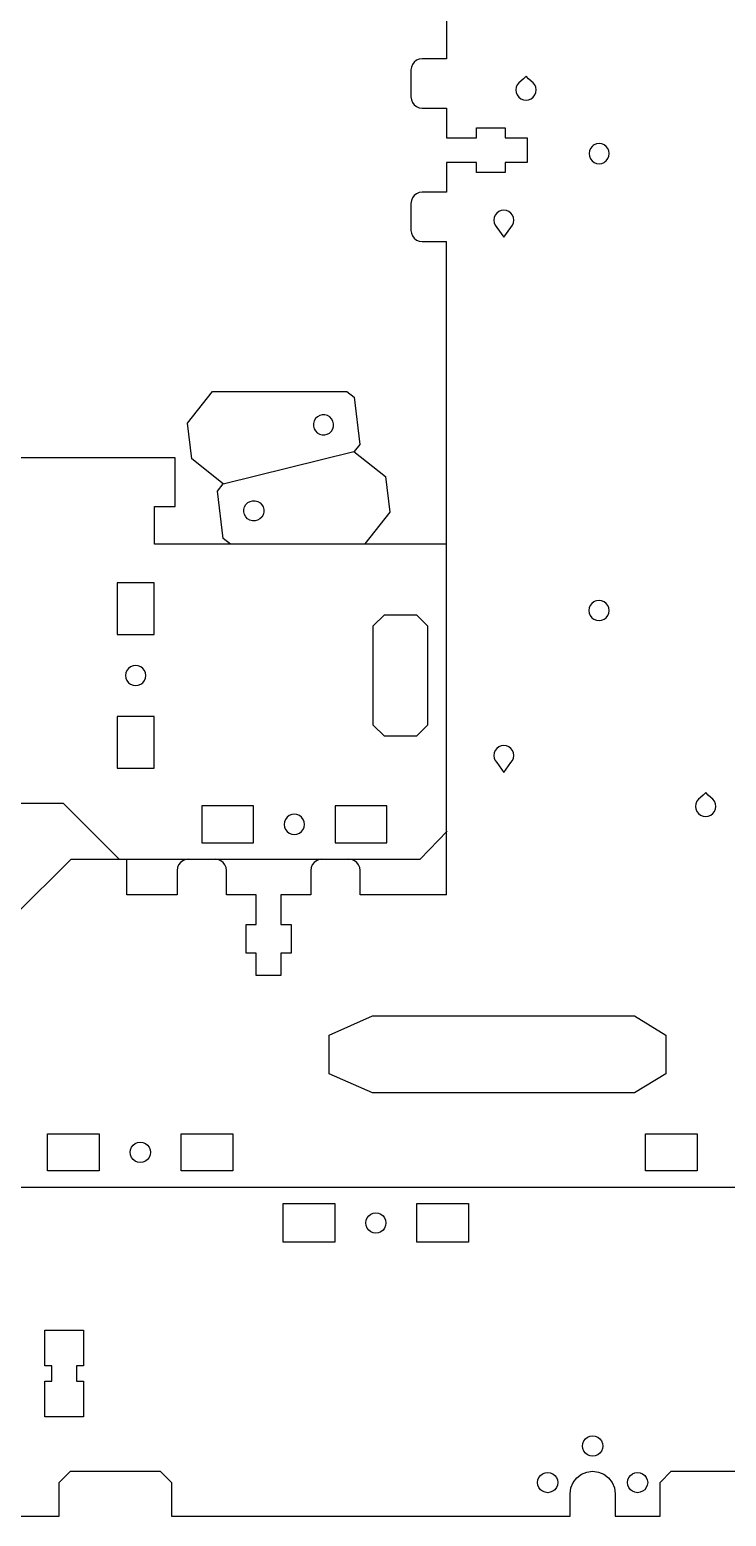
# Model space of a CAD drawing. Extents: x 80 to 899, y 36 to 580.
# Drawn here: x 374.6 to 498.6, y 35.7 to 300.2 of the extents above; entities that cross this region are included whole.
import ezdxf

# ---------------------------------------------------------------- set-up
doc = ezdxf.new("R2010")
doc.units = 0
doc.layers.get('0').update_dxf_attribs({"linetype": 'CONTINUOUS'})

msp = doc.modelspace()

# ---------------------------------------------------------------- linework, layer by layer
at = {"color": 2}
for p, q in [((448.846921, 407.088479), (448.846921, 295.04558)), ((448.846921, 146.243574), (448.846921, 262.51072)), ((396.82027, 208.683517), (396.82027, 215.383472)), ((396.82027, 215.383472), (400.503637, 215.383472)), ((448.906695, 208.683517), (396.82027, 208.683517)), ((106.601592, 162.583846), (380.55284, 162.583846)), ((380.55284, 162.583846), (390.532867, 152.583922)), ((444.1173, 152.583922), (448.915924, 157.583884)), ((390.532867, 152.583922), (444.1173, 152.583922))]:
    msp.add_line(p, q, dxfattribs=at)
at = {"color": 5}
for p, q in [((442.764919, 294.047557), (442.565162, 293.566142)), ((443.082758, 294.460956), (442.764919, 294.047557)), ((443.496975, 294.778146), (443.082758, 294.460956)), ((443.979349, 294.977536), (443.496975, 294.778146)), ((444.496973, 295.04558), (443.979349, 294.977536)), ((448.846921, 295.04558), (444.496973, 295.04558)), ((442.565162, 293.566142), (442.496977, 293.049535)), ((442.496977, 293.049535), (442.496977, 288.259151)), ((442.496977, 288.259151), (442.565162, 287.742543)), ((442.565162, 287.742543), (442.764919, 287.261157)), ((442.764919, 287.261157), (443.082758, 286.847758)), ((443.082758, 286.847758), (443.496975, 286.530568)), ((443.496975, 286.530568), (443.979349, 286.33115)), ((443.979349, 286.33115), (444.496973, 286.263134)), ((444.496973, 286.263134), (448.846921, 286.263134)), ((448.846921, 286.263134), (448.846921, 280.973754)), ((448.846921, 280.973754), (454.146913, 280.973754)), ((454.146913, 280.973754), (454.146913, 282.770155)), ((454.146913, 282.770155), (459.246838, 282.770155)), ((459.246838, 282.770155), (459.246838, 280.973754)), ((459.246838, 280.973754), (463.196792, 280.973754)), ((463.196792, 280.973754), (463.196792, 276.582545)), ((454.146913, 276.582545), (448.846921, 276.582545)), ((448.846921, 276.582545), (448.846921, 271.293136)), ((454.146913, 274.786116), (454.146913, 276.582545)), ((463.196792, 276.582545), (459.246838, 276.582545)), ((459.246838, 276.582545), (459.246838, 274.786116)), ((459.246838, 274.786116), (454.146913, 274.786116)), ((442.764919, 270.295142), (442.565162, 269.813728)), ((443.082758, 270.708513), (442.764919, 270.295142)), ((443.496975, 271.025731), (443.082758, 270.708513)), ((443.979349, 271.225121), (443.496975, 271.025731)), ((444.496973, 271.293136), (443.979349, 271.225121)), ((448.846921, 271.293136), (444.496973, 271.293136)), ((442.565162, 269.813728), (442.496977, 269.29712)), ((442.496977, 269.29712), (442.496977, 264.506736)), ((442.496977, 264.506736), (442.565162, 263.990128)), ((442.565162, 263.990128), (442.764919, 263.508714)), ((442.764919, 263.508714), (443.082758, 263.095343)), ((443.082758, 263.095343), (443.496975, 262.778153)), ((443.496975, 262.778153), (443.979349, 262.578735)), ((443.979349, 262.578735), (444.496973, 262.51072)), ((444.496973, 262.51072), (448.846921, 262.51072)), ((402.722626, 230.202834), (407.127761, 235.838196)), ((407.127761, 235.838196), (426.197792, 235.85075)), ((426.197792, 235.85075), (431.075078, 235.840177)), ((431.075078, 235.840177), (432.368001, 234.825357)), ((432.368001, 234.825357), (433.393354, 226.387516)), ((403.499169, 223.817186), (402.722626, 230.202834)), ((433.393354, 226.387516), (432.392522, 225.130892)), ((409.061323, 219.393801), (403.499169, 223.817186)), ((408.049079, 218.09886), (409.061323, 219.393801)), ((409.074433, 209.661019), (408.049079, 218.09886)), ((410.347098, 208.680667), (409.074433, 209.661019)), ((381.904176, 152.530977), (371.904253, 142.550979)), ((391.904128, 152.530977), (381.904176, 152.530977)), ((391.904128, 146.243574), (391.904128, 152.530977)), ((400.915484, 151.101494), (400.847299, 150.584886)), ((401.115241, 151.58288), (400.915484, 151.101494)), ((401.433079, 151.996279), (401.115241, 151.58288)), ((401.847297, 152.313469), (401.433079, 151.996279)), ((402.329643, 152.512859), (401.847297, 152.313469)), ((402.847267, 152.580874), (402.329643, 152.512859)), ((408.164898, 152.512859), (407.647246, 152.580874)), ((408.647244, 152.313469), (408.164898, 152.512859)), ((409.061461, 151.996279), (408.647244, 152.313469)), ((409.3793, 151.58288), (409.061461, 151.996279)), ((409.579085, 151.101494), (409.3793, 151.58288)), ((409.647242, 150.584886), (409.579085, 151.101494)), ((424.715256, 151.101494), (424.647127, 150.584886)), ((424.915069, 151.58288), (424.715256, 151.101494)), ((425.232908, 151.996279), (424.915069, 151.58288)), ((425.647125, 152.313469), (425.232908, 151.996279)), ((426.129443, 152.512859), (425.647125, 152.313469)), ((426.647095, 152.580874), (426.129443, 152.512859)), ((431.964698, 152.512859), (431.447046, 152.580874)), ((432.447072, 152.313469), (431.964698, 152.512859)), ((432.861233, 151.996279), (432.447072, 152.313469)), ((433.1791, 151.58288), (432.861233, 151.996279)), ((433.378885, 151.101494), (433.1791, 151.58288)), ((433.44707, 150.584886), (433.378885, 151.101494)), ((400.847299, 150.584886), (400.847299, 146.243574)), ((409.647242, 146.243574), (409.647242, 150.584886)), ((424.647127, 150.584886), (424.647127, 146.243574)), ((433.44707, 146.243574), (433.44707, 150.584886)), ((400.847299, 146.243574), (391.904128, 146.243574)), ((414.947178, 146.243574), (409.647242, 146.243574)), ((414.947178, 140.954165), (414.947178, 146.243574)), ((424.647127, 146.243574), (419.347135, 146.243574)), ((419.347135, 146.243574), (419.347135, 140.954165)), ((448.846921, 146.243574), (433.44707, 146.243574)), ((413.147221, 135.864372), (413.147221, 140.954165)), ((413.147221, 140.954165), (414.947178, 140.954165)), ((419.347135, 140.954165), (421.14712, 140.954165)), ((421.14712, 140.954165), (421.14712, 135.864372)), ((414.947178, 135.864372), (413.147221, 135.864372)), ((414.947178, 131.922264), (414.947178, 135.864372)), ((421.14712, 135.864372), (419.347135, 135.864372)), ((419.347135, 135.864372), (419.347135, 131.922264)), ((419.347135, 131.922264), (414.947178, 131.922264)), ((379.843728, 41.662941), (381.843724, 43.662937)), ((381.843724, 43.662937), (397.843721, 43.662937)), ((397.843721, 43.662937), (399.843717, 41.662941)), ((471.379628, 41.662941), (472.015305, 42.491404)), ((472.015305, 42.491404), (472.84374, 43.127053)), ((472.84374, 43.127053), (473.80846, 43.526652)), ((473.80846, 43.526652), (474.843708, 43.662937)), ((474.843708, 43.662937), (475.878984, 43.526652)), ((475.878984, 43.526652), (476.843704, 43.127053)), ((476.843704, 43.127053), (477.672139, 42.491376)), ((477.672139, 42.491376), (478.307816, 41.662941)), ((486.843712, 41.662941), (488.843708, 43.662937)), ((488.843708, 43.662937), (504.843732, 43.662937)), ((379.843728, 35.662924), (379.843728, 41.662941)), ((399.843717, 41.662941), (399.843717, 35.662924)), ((470.843744, 39.662945), (470.980029, 40.69822)), ((470.980029, 40.69822), (471.379628, 41.662941)), ((478.307816, 41.662941), (478.707415, 40.69822)), ((478.707415, 40.69822), (478.8437, 39.662945)), ((486.843712, 35.662924), (486.843712, 41.662941)), ((470.843744, 35.662924), (470.843744, 39.662945)), ((478.8437, 39.662945), (478.8437, 35.662924)), ((308.843758, 35.662924), (379.843728, 35.662924)), ((399.843717, 35.662924), (467.810363, 35.662924)), ((467.810363, 35.662924), (470.843744, 35.662924)), ((478.8437, 35.662924), (486.843712, 35.662924))]:
    msp.add_line(p, q, dxfattribs=at)
at = {"color": 7}
for p, q in [((462.078881, 291.048788), (461.706122, 290.763236)), ((462.512967, 291.489845), (462.078881, 291.048788)), ((462.97886, 291.947976), (462.512967, 291.489845)), ((463.444752, 291.489958), (462.97886, 291.947976)), ((463.878866, 291.049042), (463.444752, 291.489958)), ((464.25171, 290.763602), (463.878866, 291.049042)), ((461.240399, 289.957886), (461.179129, 289.492897)), ((461.179129, 289.492897), (461.240512, 289.027992)), ((461.420118, 290.391126), (461.240399, 289.957886)), ((461.240512, 289.027992), (461.4204, 288.594753)), ((461.706122, 290.763236), (461.420118, 290.391126)), ((461.4204, 288.594753), (461.706517, 288.222728)), ((464.537799, 290.391605), (464.25171, 290.763602)), ((464.252049, 288.223094), (464.538053, 288.595176)), ((464.717687, 289.958366), (464.537799, 290.391605)), ((464.538053, 288.595176), (464.717828, 289.028472)), ((464.779099, 289.493405), (464.717687, 289.958366)), ((464.717828, 289.028472), (464.779099, 289.493405)), ((461.706517, 288.222728), (462.079333, 287.937316)), ((462.079333, 287.937316), (462.513504, 287.757936)), ((462.513504, 287.757936), (462.979368, 287.696778)), ((462.979368, 287.696778), (463.445204, 287.758049)), ((463.445204, 287.758049), (463.879318, 287.93757)), ((463.879318, 287.93757), (464.252049, 288.223094)), ((474.269532, 278.627147), (474.208262, 278.161266)), ((474.208262, 278.161266), (474.269673, 277.695399)), ((474.449308, 279.061298), (474.269532, 278.627147)), ((474.735284, 279.434133), (474.449308, 279.061298)), ((474.959707, 279.606373), (474.735284, 279.434133)), ((474.886075, 279.575862), (474.886075, 279.575862)), ((475.108043, 279.720239), (474.959707, 279.606373)), ((475.542157, 279.900122), (475.108043, 279.720239)), ((476.008021, 279.961522), (475.542157, 279.900122)), ((476.473885, 279.900254), (476.008021, 279.961522)), ((476.908056, 279.720496), (476.473885, 279.900254)), ((477.280872, 279.434497), (476.908056, 279.720496)), ((477.566989, 279.061744), (477.280872, 279.434497)), ((477.746877, 278.627646), (477.566989, 279.061744)), ((477.80826, 278.161779), (477.746877, 278.627646)), ((477.74699, 277.695898), (477.80826, 278.161779)), ((474.269673, 277.695399), (474.449562, 277.261299)), ((474.449562, 277.261299), (474.735651, 276.888548)), ((474.735651, 276.888548), (475.108494, 276.60255)), ((475.108494, 276.60255), (475.542637, 276.422791)), ((475.542637, 276.422791), (476.008529, 276.361523)), ((476.008529, 276.361523), (476.474393, 276.422924)), ((476.474393, 276.422924), (476.908479, 276.602807)), ((476.908479, 276.602807), (477.059271, 276.744536)), ((477.059271, 276.744536), (477.281239, 276.888912)), ((477.281239, 276.888912), (477.567243, 277.261745)), ((477.567243, 277.261745), (477.74699, 277.695898)), ((457.469065, 267.201806), (457.289289, 266.76851)), ((457.755069, 267.573888), (457.469065, 267.201806)), ((458.1278, 267.859412), (457.755069, 267.573888)), ((458.561914, 268.038934), (458.1278, 267.859412)), ((459.02775, 268.100204), (458.561914, 268.038934)), ((459.493614, 268.039046), (459.02775, 268.100204)), ((459.927785, 267.859666), (459.493614, 268.039046)), ((460.3006, 267.574255), (459.927785, 267.859666)), ((460.586717, 267.202229), (460.3006, 267.574255)), ((460.766606, 266.76899), (460.586717, 267.202229)), ((457.289289, 266.76851), (457.228019, 266.303577)), ((457.228019, 266.303577), (457.28943, 265.838616)), ((457.28943, 265.838616), (457.469319, 265.405377)), ((457.469319, 265.405377), (457.755407, 265.03338)), ((457.755407, 265.03338), (459.028258, 263.284562)), ((459.028258, 263.284562), (460.300995, 265.033747)), ((460.300995, 265.033747), (460.586999, 265.405857)), ((460.586999, 265.405857), (460.766718, 265.839096)), ((460.827989, 266.304085), (460.766606, 266.76899)), ((460.766718, 265.839096), (460.827989, 266.304085)), ((425.266552, 230.588575), (425.140464, 230.13495)), ((425.505508, 230.993995), (425.266552, 230.588575)), ((425.841074, 231.323562), (425.505508, 230.993995)), ((426.250421, 231.55483), (425.841074, 231.323562)), ((426.705573, 231.672117), (426.250421, 231.55483)), ((427.175569, 231.667253), (426.705573, 231.672117)), ((427.628363, 231.540751), (427.175569, 231.667253)), ((428.033123, 231.301147), (427.628363, 231.540751)), ((428.362222, 230.964756), (428.033123, 231.301147)), ((428.593256, 230.554528), (428.362222, 230.964756)), ((428.71049, 230.098402), (428.593256, 230.554528)), ((425.140464, 230.13495), (425.135912, 229.664025)), ((425.135912, 229.664025), (425.253115, 229.207924)), ((425.253115, 229.207924), (425.484177, 228.7977)), ((425.484177, 228.7977), (425.813273, 228.461337)), ((425.813273, 228.461337), (426.218008, 228.221701)), ((426.218008, 228.221701), (426.670833, 228.095175)), ((426.670833, 228.095175), (427.140822, 228.090367)), ((427.140822, 228.090367), (427.595982, 228.207597)), ((427.595982, 228.207597), (428.005297, 228.438889)), ((428.005297, 228.438889), (428.340888, 228.768489)), ((428.340888, 228.768489), (428.579847, 229.173881)), ((428.579847, 229.173881), (428.705907, 229.627502)), ((428.705907, 229.627502), (428.71049, 230.098402)), ((409.061231, 219.39379), (432.312067, 225.127255)), ((432.312067, 225.127255), (437.938667, 220.710935)), ((437.938667, 220.710935), (438.714089, 214.325151)), ((412.732157, 214.385441), (412.736737, 214.856369)), ((412.849388, 213.929344), (412.732157, 214.385441)), ((412.736737, 214.856369), (412.862797, 215.309991)), ((412.862797, 215.309991), (413.101753, 215.715411)), ((413.101753, 215.715411), (413.437347, 216.044982)), ((413.437347, 216.044982), (413.846666, 216.276246)), ((413.846666, 216.276246), (414.301818, 216.393533)), ((414.301818, 216.393533), (414.771814, 216.388669)), ((414.771814, 216.388669), (415.224636, 216.262171)), ((415.224636, 216.262171), (415.629368, 216.022563)), ((415.629368, 216.022563), (415.958467, 215.686172)), ((415.958467, 215.686172), (416.189529, 215.275947)), ((416.30218, 214.348922), (416.176092, 213.895297)), ((416.189529, 215.275947), (416.306735, 214.819818)), ((416.306735, 214.819818), (416.30218, 214.348922)), ((438.714089, 214.325151), (434.308954, 208.689789)), ((413.080422, 213.519116), (412.849388, 213.929344)), ((413.409518, 213.182753), (413.080422, 213.519116)), ((413.814281, 212.943121), (413.409518, 213.182753)), ((414.267078, 212.816591), (413.814281, 212.943121)), ((414.737067, 212.811783), (414.267078, 212.816591)), ((415.192226, 212.929013), (414.737067, 212.811783)), ((415.60157, 213.160309), (415.192226, 212.929013)), ((415.937133, 213.489905), (415.60157, 213.160309)), ((416.176092, 213.895297), (415.937133, 213.489905)), ((396.77043, 201.783578), (390.183645, 201.783578)), ((390.183645, 201.783578), (390.183645, 192.583642)), ((396.77043, 192.583642), (396.77043, 201.783578)), ((475.312851, 198.500837), (475.078071, 198.403549)), ((475.25779, 198.493584), (475.25779, 198.493584)), ((475.512157, 198.583432), (475.312851, 198.500837)), ((475.978021, 198.64483), (475.512157, 198.583432)), ((476.443913, 198.583565), (475.978021, 198.64483)), ((476.878056, 198.403806), (476.443913, 198.583565)), ((435.774274, 194.103832), (437.770291, 196.103856)), ((437.770291, 196.103856), (443.45563, 196.103856)), ((443.45563, 196.103856), (445.451618, 194.103832)), ((474.23956, 197.310458), (474.17829, 196.844574)), ((474.17829, 196.844574), (474.239701, 196.378709)), ((474.419308, 197.744609), (474.23956, 197.310458)), ((474.239701, 196.378709), (474.419562, 195.944609)), ((474.705312, 198.117441), (474.419308, 197.744609)), ((474.419562, 195.944609), (474.705679, 195.571859)), ((475.078071, 198.403549), (474.705312, 198.117441)), ((477.2509, 198.117805), (476.878056, 198.403806)), ((477.537017, 197.745054), (477.2509, 198.117805)), ((477.251267, 195.572223), (477.537271, 195.945055)), ((477.716877, 197.310954), (477.537017, 197.745054)), ((477.537271, 195.945055), (477.717018, 196.379206)), ((477.778288, 196.84509), (477.716877, 197.310954)), ((477.717018, 196.379206), (477.778288, 196.84509)), ((435.774274, 176.463506), (435.774274, 194.103832)), ((445.451618, 194.103832), (445.451618, 176.463506)), ((474.705679, 195.571859), (475.078522, 195.285858)), ((475.078522, 195.285858), (475.512665, 195.106099)), ((475.512665, 195.106099), (475.978557, 195.044831)), ((475.978557, 195.044831), (476.444421, 195.106232)), ((476.444421, 195.106232), (476.624141, 195.196266)), ((476.624141, 195.196266), (476.878507, 195.286114)), ((476.878507, 195.286114), (477.251267, 195.572223)), ((390.183645, 192.583642), (396.77043, 192.583642)), ((391.740157, 185.750026), (391.678915, 185.283668)), ((391.678915, 185.283668), (391.740157, 184.81738)), ((391.91982, 186.184535), (391.740157, 185.750026)), ((392.20557, 186.557718), (391.91982, 186.184535)), ((392.577962, 186.844032), (392.20557, 186.557718)), ((393.011625, 187.024005), (392.577962, 186.844032)), ((393.477037, 187.085417), (393.011625, 187.024005)), ((393.942422, 187.024005), (393.477037, 187.085417)), ((394.376084, 186.844032), (393.942422, 187.024005)), ((394.748505, 186.557718), (394.376084, 186.844032)), ((395.034255, 186.184535), (394.748505, 186.557718)), ((395.213889, 185.750026), (395.034255, 186.184535)), ((395.27516, 185.283668), (395.213889, 185.750026)), ((395.213889, 184.81738), (395.27516, 185.283668)), ((391.740157, 184.81738), (391.91982, 184.382814)), ((391.91982, 184.382814), (392.20557, 184.009717)), ((392.20557, 184.009717), (392.577962, 183.723402)), ((392.577962, 183.723402), (393.011625, 183.543429)), ((393.011625, 183.543429), (393.477037, 183.481961)), ((393.477037, 183.481961), (393.942422, 183.543429)), ((393.942422, 183.543429), (394.376084, 183.723402)), ((394.376084, 183.723402), (394.748505, 184.009717)), ((394.748505, 184.009717), (395.034255, 184.382814)), ((395.034255, 184.382814), (395.213889, 184.81738)), ((396.77043, 177.983753), (390.183645, 177.983753)), ((390.183645, 177.983753), (390.183645, 168.783816)), ((396.77043, 168.783816), (396.77043, 177.983753)), ((437.770291, 174.463539), (435.774274, 176.463506)), ((445.451618, 176.463506), (443.45563, 174.463539)), ((443.45563, 174.463539), (437.770291, 174.463539)), ((457.755068, 172.323888), (457.469064, 171.951806)), ((458.127798, 172.609412), (457.755068, 172.323888)), ((458.561913, 172.788934), (458.127798, 172.609412)), ((459.027749, 172.850204), (458.561913, 172.788934)), ((459.493613, 172.789046), (459.027749, 172.850204)), ((459.927784, 172.609666), (459.493613, 172.789046)), ((460.300599, 172.324255), (459.927784, 172.609666)), ((460.586716, 171.952229), (460.300599, 172.324255)), ((457.289288, 171.51851), (457.228018, 171.053577)), ((457.228018, 171.053577), (457.289429, 170.588616)), ((457.469064, 171.951806), (457.289288, 171.51851)), ((457.289429, 170.588616), (457.469318, 170.155377)), ((457.469318, 170.155377), (457.755406, 169.78338)), ((457.755406, 169.78338), (459.028257, 168.034562)), ((459.028257, 168.034562), (460.300994, 169.783747)), ((460.300994, 169.783747), (460.586998, 170.155857)), ((460.766604, 171.51899), (460.586716, 171.952229)), ((460.586998, 170.155857), (460.766717, 170.589096)), ((460.827988, 171.054085), (460.766604, 171.51899)), ((460.766717, 170.589096), (460.827988, 171.054085)), ((390.183645, 168.783816), (396.77043, 168.783816)), ((494.976086, 164.450729), (494.510194, 163.992598)), ((495.441979, 163.992711), (494.976086, 164.450729)), ((414.435057, 162.083861), (405.253465, 162.083861)), ((405.253465, 162.083861), (405.253465, 155.483897)), ((414.435057, 155.483897), (414.435057, 162.083861)), ((438.1875, 162.083861), (429.005852, 162.083861)), ((429.005852, 162.083861), (429.005852, 155.483897)), ((438.1875, 155.483897), (438.1875, 162.083861)), ((493.237626, 162.460639), (493.176355, 161.99565)), ((493.176355, 161.99565), (493.237739, 161.530745)), ((493.417345, 162.893878), (493.237626, 162.460639)), ((493.237739, 161.530745), (493.417627, 161.097506)), ((493.703349, 163.265988), (493.417345, 162.893878)), ((494.076108, 163.551541), (493.703349, 163.265988)), ((494.510194, 163.992598), (494.076108, 163.551541)), ((495.876093, 163.551795), (495.441979, 163.992711)), ((496.248937, 163.266355), (495.876093, 163.551795)), ((496.535026, 162.894358), (496.248937, 163.266355)), ((496.714914, 162.461119), (496.535026, 162.894358)), ((496.53528, 161.097929), (496.715055, 161.531225)), ((496.776326, 161.996158), (496.714914, 162.461119)), ((496.715055, 161.531225), (496.776326, 161.996158)), ((419.983602, 159.25018), (419.922332, 158.783893)), ((419.922332, 158.783893), (419.983602, 158.317521)), ((420.163237, 159.684746), (419.983602, 159.25018)), ((420.448987, 160.057872), (420.163237, 159.684746)), ((420.821407, 160.344215), (420.448987, 160.057872)), ((421.25507, 160.524216), (420.821407, 160.344215)), ((421.720454, 160.5856), (421.25507, 160.524216)), ((422.185839, 160.524216), (421.720454, 160.5856)), ((422.619502, 160.344215), (422.185839, 160.524216)), ((422.991922, 160.057872), (422.619502, 160.344215)), ((423.277672, 159.684746), (422.991922, 160.057872)), ((423.457306, 159.25018), (423.277672, 159.684746)), ((423.518577, 158.783893), (423.457306, 159.25018)), ((423.457306, 158.317521), (423.518577, 158.783893)), ((493.417627, 161.097506), (493.703744, 160.72548)), ((493.703744, 160.72548), (494.07656, 160.440069)), ((494.07656, 160.440069), (494.51073, 160.260689)), ((494.51073, 160.260689), (494.976594, 160.199531)), ((494.976594, 160.199531), (495.44243, 160.260802)), ((495.44243, 160.260802), (495.876545, 160.440323)), ((495.876545, 160.440323), (496.249276, 160.725847)), ((496.249276, 160.725847), (496.53528, 161.097929)), ((419.983602, 158.317521), (420.163237, 157.883011)), ((420.163237, 157.883011), (420.448987, 157.509914)), ((420.448987, 157.509914), (420.821407, 157.223514)), ((420.821407, 157.223514), (421.25507, 157.04357)), ((421.25507, 157.04357), (421.720454, 156.982186)), ((421.720454, 156.982186), (422.185839, 157.04357)), ((422.185839, 157.04357), (422.619502, 157.223514)), ((422.619502, 157.223514), (422.991922, 157.509885)), ((422.991922, 157.509885), (423.277672, 157.883011)), ((423.277672, 157.883011), (423.457306, 158.317521)), ((405.253465, 155.483897), (414.435057, 155.483897)), ((429.005852, 155.483897), (438.1875, 155.483897)), ((427.903444, 121.290981), (435.675172, 124.722549)), ((435.675172, 124.722549), (482.289921, 124.722549)), ((482.289921, 124.722549), (487.874605, 121.290981)), ((427.903444, 114.427845), (427.903444, 121.290981)), ((487.874605, 121.290981), (487.874605, 114.427845)), ((435.675172, 110.996276), (427.903444, 114.427845)), ((487.874605, 114.427845), (482.289921, 110.996276)), ((482.289921, 110.996276), (435.675172, 110.996276)), ((377.797448, 97.141931), (377.797448, 103.728744)), ((377.797448, 103.728744), (386.997413, 103.728744)), ((386.997413, 103.728744), (386.997413, 97.141931)), ((401.597304, 103.728744), (410.797241, 103.728744)), ((401.597304, 97.141931), (401.597304, 103.728744)), ((410.797241, 103.728744), (410.797241, 97.141931)), ((484.246647, 97.141931), (484.246647, 103.728744)), ((484.246647, 103.728744), (493.446583, 103.728744)), ((493.446583, 103.728744), (493.446583, 97.141931)), ((392.495638, 100.43538), (392.557021, 100.900736)), ((392.557021, 100.900736), (392.737051, 101.334399)), ((392.737051, 101.334399), (393.023365, 101.706791)), ((393.023365, 101.706791), (393.396519, 101.992569)), ((393.396519, 101.992569), (393.831029, 102.172232)), ((393.831029, 102.172232), (394.297344, 102.233474)), ((394.297344, 102.233474), (394.763688, 102.172232)), ((394.763688, 102.172232), (395.198198, 101.992569)), ((395.198198, 101.992569), (395.57138, 101.706791)), ((395.57138, 101.706791), (395.857695, 101.334399)), ((395.857695, 101.334399), (396.037668, 100.900736)), ((396.037668, 100.900736), (396.099051, 100.43538)), ((392.557021, 99.969967), (392.495638, 100.43538)), ((392.737051, 99.536276), (392.557021, 99.969967)), ((393.023365, 99.163884), (392.737051, 99.536276)), ((393.396519, 98.878134), (393.023365, 99.163884)), ((393.831029, 98.698471), (393.396519, 98.878134)), ((394.297344, 98.637257), (393.831029, 98.698471)), ((394.763688, 98.698471), (394.297344, 98.637257)), ((395.198198, 98.878134), (394.763688, 98.698471)), ((395.57138, 99.163884), (395.198198, 98.878134)), ((395.857695, 99.536276), (395.57138, 99.163884)), ((396.037668, 99.969967), (395.857695, 99.536276)), ((396.099051, 100.43538), (396.037668, 99.969967)), ((386.997413, 97.141931), (377.797448, 97.141931)), ((410.797241, 97.141931), (401.597304, 97.141931)), ((493.446583, 97.141931), (484.246647, 97.141931)), ((419.743714, 91.312913), (428.943706, 91.312913)), ((419.743714, 84.412947), (419.743714, 91.312913)), ((428.943706, 91.312913), (428.943706, 84.412947)), ((443.543711, 84.412947), (443.543711, 91.312913)), ((443.543711, 91.312913), (452.743704, 91.312913)), ((452.743704, 91.312913), (452.743704, 84.412947)), ((434.441988, 87.862944), (434.503371, 88.329232)), ((434.503371, 87.3966), (434.441988, 87.862944)), ((434.503371, 88.329232), (434.683373, 88.763798)), ((434.683373, 86.962091), (434.503371, 87.3966)), ((434.683373, 88.763798), (434.969715, 89.136952)), ((434.969715, 89.136952), (435.342841, 89.423266)), ((435.342841, 89.423266), (435.777407, 89.603268)), ((435.777407, 89.603268), (436.243723, 89.664651)), ((436.243723, 89.664651), (436.710039, 89.603296)), ((436.710039, 89.603296), (437.144576, 89.423294)), ((437.144576, 89.423294), (437.51773, 89.136924)), ((437.51773, 89.136924), (437.804045, 88.763769)), ((437.804045, 88.763769), (437.984046, 88.329232)), ((437.984046, 87.3966), (437.804045, 86.962091)), ((437.984046, 88.329232), (438.04543, 87.862944)), ((438.04543, 87.862944), (437.984046, 87.3966)), ((434.969715, 86.588908), (434.683373, 86.962091)), ((435.342841, 86.302594), (434.969715, 86.588908)), ((435.777407, 86.122593), (435.342841, 86.302594)), ((436.243723, 86.061238), (435.777407, 86.122593)), ((436.710039, 86.122593), (436.243723, 86.061238)), ((437.144576, 86.302594), (436.710039, 86.122593)), ((437.51773, 86.588908), (437.144576, 86.302594)), ((437.804045, 86.962091), (437.51773, 86.588908)), ((428.943706, 84.412947), (419.743714, 84.412947)), ((452.743704, 84.412947), (443.543711, 84.412947)), ((377.303982, 66.853137), (377.303982, 68.778118)), ((377.303982, 68.778118), (384.20505, 68.777666)), ((377.303982, 64.928127), (377.303982, 66.853137)), ((384.20505, 68.777666), (384.189245, 66.845573)), ((384.189245, 66.845573), (384.189245, 64.920564)), ((377.300031, 62.437375), (377.303982, 64.928127)), ((384.189245, 64.920564), (384.193196, 62.42984)), ((378.530887, 62.434553), (377.300031, 62.437375)), ((378.530887, 59.718164), (378.530887, 62.434553)), ((384.193196, 62.42984), (382.96234, 62.42984)), ((382.96234, 62.42984), (382.96234, 59.713451)), ((377.305055, 57.227666), (377.302233, 59.718164)), ((377.302233, 59.718164), (378.530887, 59.718164)), ((382.96234, 59.713451), (384.190995, 59.713451)), ((384.190995, 59.713451), (384.188173, 57.222924)), ((377.305055, 55.302656), (377.305055, 57.227666)), ((384.188173, 57.222924), (384.188173, 55.297943)), ((377.305055, 53.377703), (377.305055, 55.302656)), ((380.755052, 53.377703), (377.305055, 53.377703)), ((384.188173, 53.372933), (380.755052, 53.377703)), ((384.188173, 55.297943), (384.188173, 53.372933)), ((473.043723, 48.162942), (473.105078, 48.628806)), ((473.105078, 47.697049), (473.043723, 48.162942)), ((473.105078, 48.628806), (473.284882, 49.06292)), ((473.284882, 47.262935), (473.105078, 47.697049)), ((473.284882, 49.06292), (473.570942, 49.435736)), ((473.570942, 49.435736), (473.943729, 49.721768)), ((473.943729, 49.721768), (474.377844, 49.9016)), ((474.377844, 49.9016), (474.843708, 49.962927)), ((474.843708, 49.962927), (475.309572, 49.9016)), ((475.309572, 49.9016), (475.743714, 49.721768)), ((475.743714, 49.721768), (476.116502, 49.435736)), ((476.116502, 49.435736), (476.402562, 49.06292)), ((476.402562, 49.06292), (476.582366, 48.628806)), ((476.582366, 47.697049), (476.402562, 47.262935)), ((476.582366, 48.628806), (476.643693, 48.162942)), ((476.643693, 48.162942), (476.582366, 47.697049)), ((473.570942, 46.890148), (473.284882, 47.262935)), ((473.943729, 46.604087), (473.570942, 46.890148)), ((474.377844, 46.424255), (473.943729, 46.604087)), ((474.843708, 46.362928), (474.377844, 46.424255)), ((475.309572, 46.424255), (474.843708, 46.362928)), ((475.743714, 46.604116), (475.309572, 46.424255)), ((476.116502, 46.890148), (475.743714, 46.604116)), ((476.402562, 47.262935), (476.116502, 46.890148)), ((465.105066, 42.128805), (465.284898, 42.562947)), ((465.284898, 42.562947), (465.570958, 42.935735)), ((465.570958, 42.935735), (465.943745, 43.221767)), ((465.943745, 43.221767), (466.37786, 43.401599)), ((466.37786, 43.401599), (466.843724, 43.462926)), ((466.843724, 43.462926), (467.309616, 43.401599)), ((467.309616, 43.401599), (467.74373, 43.221767)), ((467.74373, 43.221767), (468.116518, 42.935735)), ((468.116518, 42.935735), (468.402578, 42.562976)), ((468.402578, 42.562976), (468.58241, 42.128805)), ((481.103933, 42.128805), (481.283737, 42.562947)), ((481.283737, 42.562947), (481.569797, 42.935735)), ((481.569797, 42.935735), (481.942584, 43.221767)), ((481.942584, 43.221767), (482.376727, 43.401599)), ((482.376727, 43.401599), (482.842591, 43.462926)), ((482.842591, 43.462926), (483.308455, 43.401599)), ((483.308455, 43.401599), (483.742598, 43.221767)), ((483.742598, 43.221767), (484.115385, 42.935735)), ((484.115385, 42.935735), (484.401446, 42.562976)), ((484.401446, 42.562976), (484.581249, 42.128805)), ((465.043739, 41.662941), (465.105066, 42.128805)), ((465.105066, 41.197048), (465.043739, 41.662941)), ((465.284898, 40.762934), (465.105066, 41.197048)), ((465.570958, 40.390147), (465.284898, 40.762934)), ((465.943745, 40.104086), (465.570958, 40.390147)), ((466.37786, 39.924311), (465.943745, 40.104086)), ((466.843724, 39.862956), (466.37786, 39.924311)), ((467.309616, 39.924311), (466.843724, 39.862956)), ((467.74373, 40.104086), (467.309616, 39.924311)), ((468.116518, 40.390147), (467.74373, 40.104086)), ((468.402578, 40.762934), (468.116518, 40.390147)), ((468.58241, 41.197048), (468.402578, 40.762934)), ((468.58241, 42.128805), (468.643737, 41.662941)), ((468.643737, 41.662941), (468.58241, 41.197048)), ((481.042578, 41.662941), (481.103933, 42.128805)), ((481.103933, 41.197048), (481.042578, 41.662941)), ((481.283737, 40.762934), (481.103933, 41.197048)), ((481.569797, 40.390147), (481.283737, 40.762934)), ((481.942584, 40.104086), (481.569797, 40.390147)), ((482.376727, 39.924311), (481.942584, 40.104086)), ((482.842591, 39.862956), (482.376727, 39.924311)), ((483.308455, 39.924311), (482.842591, 39.862956)), ((483.742598, 40.104086), (483.308455, 39.924311)), ((484.115385, 40.390147), (483.742598, 40.104086)), ((484.401446, 40.762934), (484.115385, 40.390147)), ((484.581249, 41.197048), (484.401446, 40.762934)), ((484.581249, 42.128805), (484.642576, 41.662941)), ((484.642576, 41.662941), (484.581249, 41.197048))]:
    msp.add_line(p, q, dxfattribs=at)
at = {"color": 3}
for p, q in [((400.503637, 224.033414), (123.406486, 224.033414)), ((400.503637, 215.383472), (400.503637, 224.033414)), ((537.893789, 94.16316), (241.845782, 94.162991))]:
    msp.add_line(p, q, dxfattribs=at)

doc.saveas('drawing.dxf')
